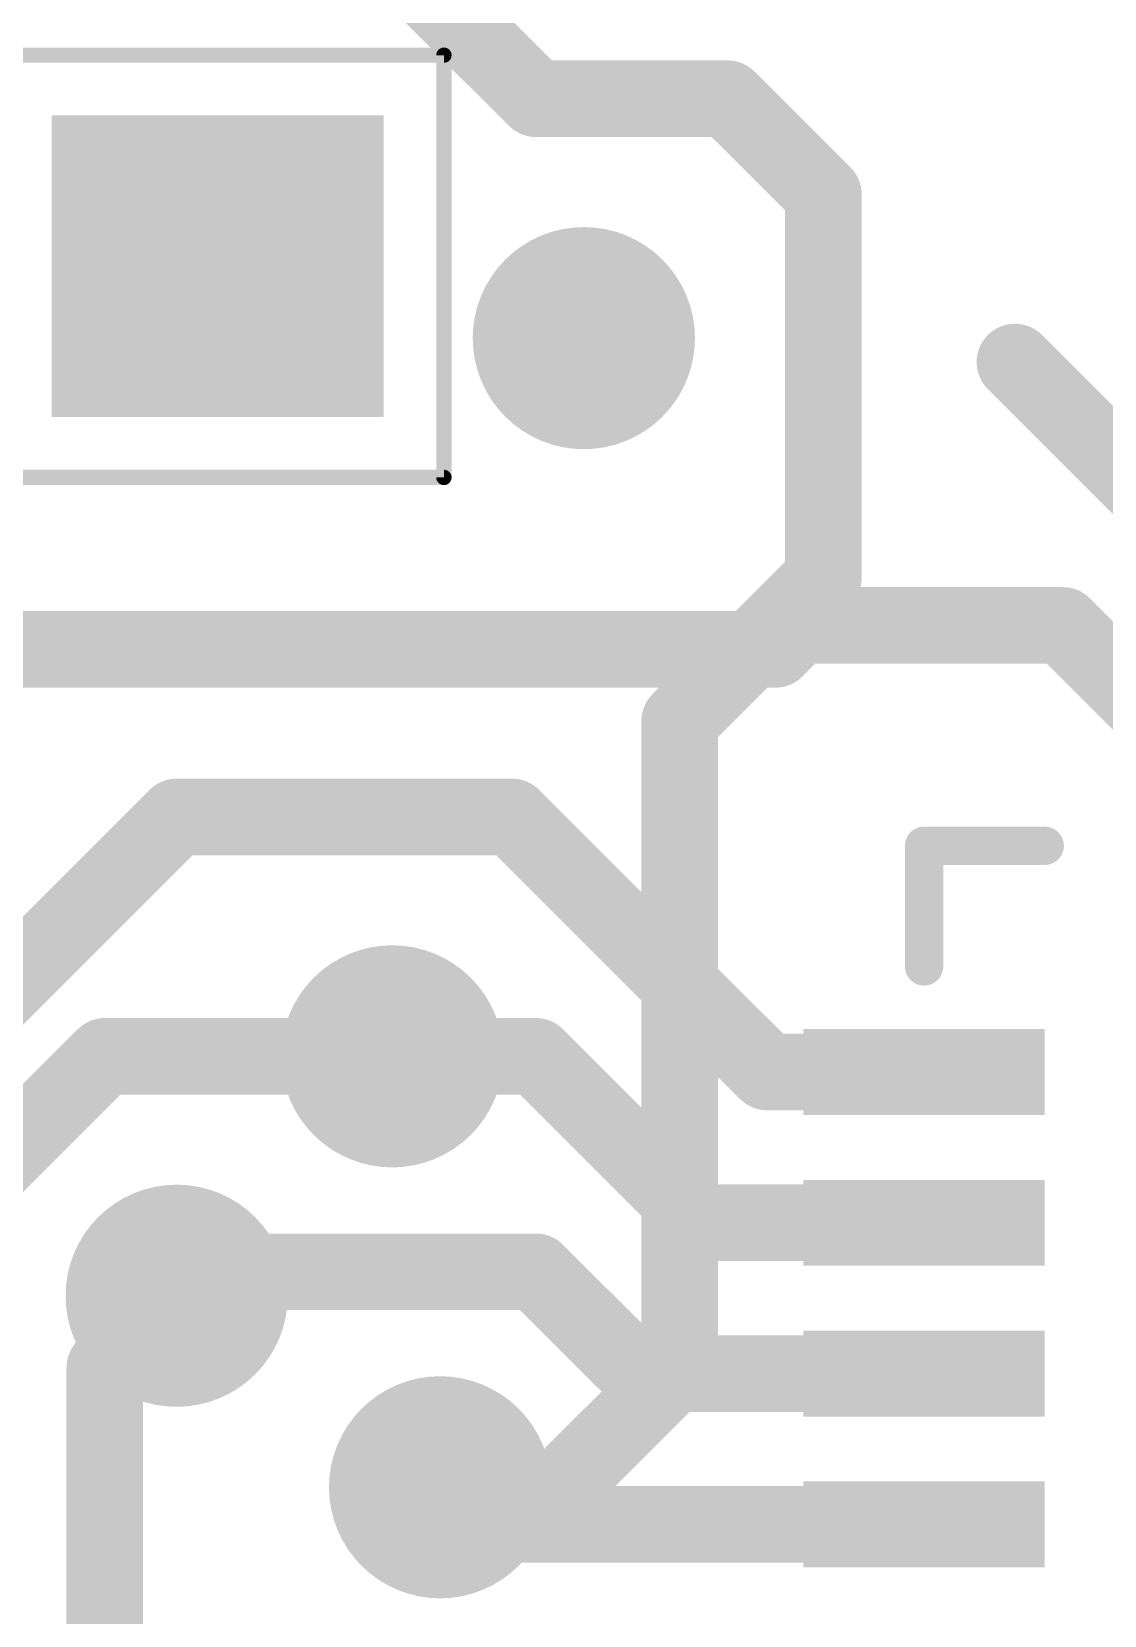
# Model space of a CAD drawing. Extents: x -0.3 to 20.6, y -0.3 to 38.4.
# Drawn here: x 2.93 to 6.49, y 18.23 to 23.48 of the extents above; entities that cross this region are included whole.
import ezdxf

# ---------------------------------------------------------------- set-up
doc = ezdxf.new("R2010")
doc.units = 0
for name, color, linetype in [('1', 12, 'CONTINUOUS'), ('16', 132, 'CONTINUOUS'), ('18', 110, 'CONTINUOUS'), ('21', 41, 'CONTINUOUS'), ('39', 12, 'CONTINUOUS')]:
    doc.layers.add(name, color=color, linetype=linetype)

# ---------------------------------------------------------------- blocks, each defined once
blk = doc.blocks.new('RECT')
blk.add_solid([(-0.5, -0.5), (0.5, -0.5), (-0.5, 0.5), (0.5, 0.5)])
blk = doc.blocks.new('ROUNDV')
at = {"const_width": 0.5}
blk.add_lwpolyline([(0, -0.25, 1), (0, 0.25, 1), (0, -0.25)], format="xyb", dxfattribs=at)

msp = doc.modelspace()

# ---------------------------------------------------------------- linework, layer by layer
at = {"layer": '1', "const_width": 0.127}
for points in [[(6.2362, 22.4287, 1), (6.1463, 22.3388)], [(5.4769, 21.5741, 1), (5.4769, 21.4471)], [(5.5218, 21.4657, 1), (5.432, 21.5555)], [(6.3949, 21.5555, 1), (6.3051, 21.4657)], [(6.35, 21.4471, 1), (6.35, 21.5741)], [(5.3526, 21.4762, 1), (5.4424, 21.3863)], [(5.3975, 21.3678, 1), (5.3975, 21.4948)], [(3.4131, 20.9391, 1), (3.4131, 20.8121)], [(3.458, 20.8307, 1), (3.3682, 20.9205)], [(4.5693, 20.9205, 1), (4.4795, 20.8307)], [(4.5244, 20.8121, 1), (4.5244, 20.9391)], [(4.1275, 20.1454, 1), (4.1275, 20.0184)], [(4.6487, 20.1268, 1), (4.5588, 20.037)], [(4.6037, 20.0184, 1), (4.6037, 20.1454)], [(5.37, 20.0935, 1), (5.37, 19.9665)], [(5.3251, 19.9851, 1), (5.4149, 20.0749)], [(5.89, 19.9665, 1), (5.89, 20.0935)], [(5.1556, 19.5935, 1), (5.1556, 19.4665)], [(5.1107, 19.4851, 1), (5.2005, 19.5749)], [(5.89, 19.4665, 1), (5.89, 19.5935)], [(3.4925, 19.431, 1), (3.4925, 19.304)], [(3.5374, 19.3226, 1), (3.4476, 19.4124)], [(4.6487, 19.4124, 1), (4.5588, 19.3226)], [(4.6037, 19.304, 1), (4.6037, 19.431)], [(3.3682, 19.333, 1), (3.458, 19.2432)], [(4.9413, 19.0935, 1), (4.9413, 18.9665)], [(4.8963, 18.9851, 1), (4.9862, 19.0749)], [(5.89, 18.9665, 1), (5.89, 19.0935)], [(4.3312, 18.698, 1), (4.2413, 18.6082)], [(4.4094, 18.5935, 1), (4.4094, 18.4665)], [(5.89, 18.4665, 1), (5.89, 18.5935)], [(4.3645, 18.4851, 1), (4.4543, 18.5749)]]:
    msp.add_lwpolyline(points, format="xyb", dxfattribs=at)
at = {"layer": '1', "const_width": 0.254}
for points in [[(7.14, 21.435), (6.1913, 22.3838)], [(5.4769, 21.5106), (5.3975, 21.4313)], [(6.35, 21.5106), (5.4769, 21.5106)], [(6.64, 21.2206), (6.35, 21.5106)], [(5.3975, 21.4313), (1.5875, 21.4313)], [(3.4131, 20.8756), (2.5718, 20.0343)], [(4.5244, 20.8756), (3.4131, 20.8756)], [(5.37, 20.03), (4.5244, 20.8756)], [(4.1275, 20.0819), (4.6037, 20.0819)], [(4.6037, 20.0819), (5.1556, 19.53)], [(5.89, 20.03), (5.37, 20.03)], [(5.89, 19.53), (5.1556, 19.53)], [(3.4131, 19.2881), (3.4925, 19.3675)], [(3.4925, 19.3675), (4.6037, 19.3675)], [(4.6037, 19.3675), (4.9413, 19.03)], [(4.9413, 19.03), (5.89, 19.03)], [(4.4094, 18.53), (4.2862, 18.6531)], [(5.89, 18.53), (4.4094, 18.53)]]:
    msp.add_lwpolyline(points, dxfattribs=at)
at = {"layer": '16', "const_width": 0.254}
for points in [[(3.4925, 24.3681), (4.6037, 23.2569)], [(4.6037, 23.2569), (5.2388, 23.2569)], [(5.2388, 23.2569), (5.5563, 22.9394)], [(5.5563, 22.9394), (5.5563, 21.6694)], [(5.5563, 21.6694), (5.08, 21.1931)], [(5.08, 21.1931), (5.08, 19.05)], [(3.175, 20.0819), (2.6194, 19.5263)], [(4.1275, 20.0819), (3.175, 20.0819)], [(3.175, 19.05), (3.4131, 19.2881)], [(3.175, 19.05), (3.175, 14.1288)], [(4.6831, 18.6531), (5.08, 19.05)], [(4.2862, 18.6531), (4.6831, 18.6531)]]:
    msp.add_lwpolyline(points, dxfattribs=at)
at = {"layer": '16', "const_width": 0.127}
for points in [[(4.6037, 23.3204, 1), (4.6037, 23.1934)], [(5.2837, 23.3018, 1), (5.1938, 23.212)], [(5.2388, 23.1934, 1), (5.2388, 23.3204)], [(4.5588, 23.212, 1), (4.6487, 23.3018)], [(5.6198, 22.9394, 1), (5.4928, 22.9394)], [(5.5113, 22.8945, 1), (5.6012, 22.9843)], [(5.6012, 21.6245, 1), (5.5113, 21.7143)], [(5.4928, 21.6694, 1), (5.6198, 21.6694)], [(5.1435, 21.1931, 1), (5.0165, 21.1931)], [(5.0351, 21.238, 1), (5.1249, 21.1482)], [(3.175, 20.1454, 1), (3.175, 20.0184)], [(3.2199, 20.037, 1), (3.1301, 20.1268)], [(4.1275, 20.0184, 1), (4.1275, 20.1454)], [(3.458, 19.2432, 1), (3.3682, 19.333)], [(3.2385, 19.05, 1), (3.1115, 19.05)], [(5.1249, 19.0051, 1), (5.0351, 19.0949)], [(3.1301, 19.0949, 1), (3.2199, 19.0051)], [(5.0165, 19.05, 1), (5.1435, 19.05)], [(4.2862, 18.7166, 1), (4.2862, 18.5896)], [(4.6382, 18.698, 1), (4.728, 18.6082)], [(4.6831, 18.5896, 1), (4.6831, 18.7166)]]:
    msp.add_lwpolyline(points, format="xyb", dxfattribs=at)
at = {"layer": '21', "const_width": 0.127}
for points in [[(5.89, 20.38), (5.89, 20.78)], [(5.89, 20.78), (6.29, 20.78)]]:
    msp.add_lwpolyline(points, dxfattribs=at)
at = {"layer": '21', "const_width": 0.0635}
for points in [[(5.9218, 20.78, 1), (5.8583, 20.78)], [(5.89, 20.8117, 1), (5.89, 20.7483)], [(6.29, 20.7483, 1), (6.29, 20.8117)], [(5.8583, 20.38, 1), (5.9218, 20.38)]]:
    msp.add_lwpolyline(points, format="xyb", dxfattribs=at)
at = {"layer": '39', "const_width": 0.0508}
for points in [[(1.0988, 23.4013), (4.2988, 23.4013)], [(4.2988, 23.4013), (4.2988, 22.0013)], [(4.2988, 22.0013), (1.0988, 22.0013)]]:
    msp.add_lwpolyline(points, dxfattribs=at)
at = {"layer": '39', "const_width": 0.0254}
for points in [[(4.3114, 23.4013, 1), (4.2861, 23.4013)], [(4.2988, 23.3886, 1), (4.2988, 23.4139)], [(4.2861, 22.0013, 1), (4.3114, 22.0013)], [(4.2988, 21.9886, 1), (4.2988, 22.014)]]:
    msp.add_lwpolyline(points, format="xyb", dxfattribs=at)

# ---------------------------------------------------------------- block references
at = {"layer": '1', "xscale": 1.1}
msp.add_blockref('RECT', (3.5488, 22.7013), dxfattribs=at)
at = {"layer": '1', "xscale": 0.8, "yscale": 0.2846}
for p in [(5.89, 20.03), (5.89, 19.53), (5.89, 19.03), (5.89, 18.53)]:
    msp.add_blockref('RECT', p, dxfattribs=at)
at = {"layer": '18', "xscale": 0.7366, "yscale": 0.7366}
for p in [(4.7625, 22.4631), (4.7625, 22.4631), (4.1275, 20.0819), (4.1275, 20.0819), (3.4131, 19.2881), (3.4131, 19.2881), (4.2862, 18.6531), (4.2862, 18.6531)]:
    msp.add_blockref('ROUNDV', p, dxfattribs=at)

doc.saveas('drawing.dxf')
